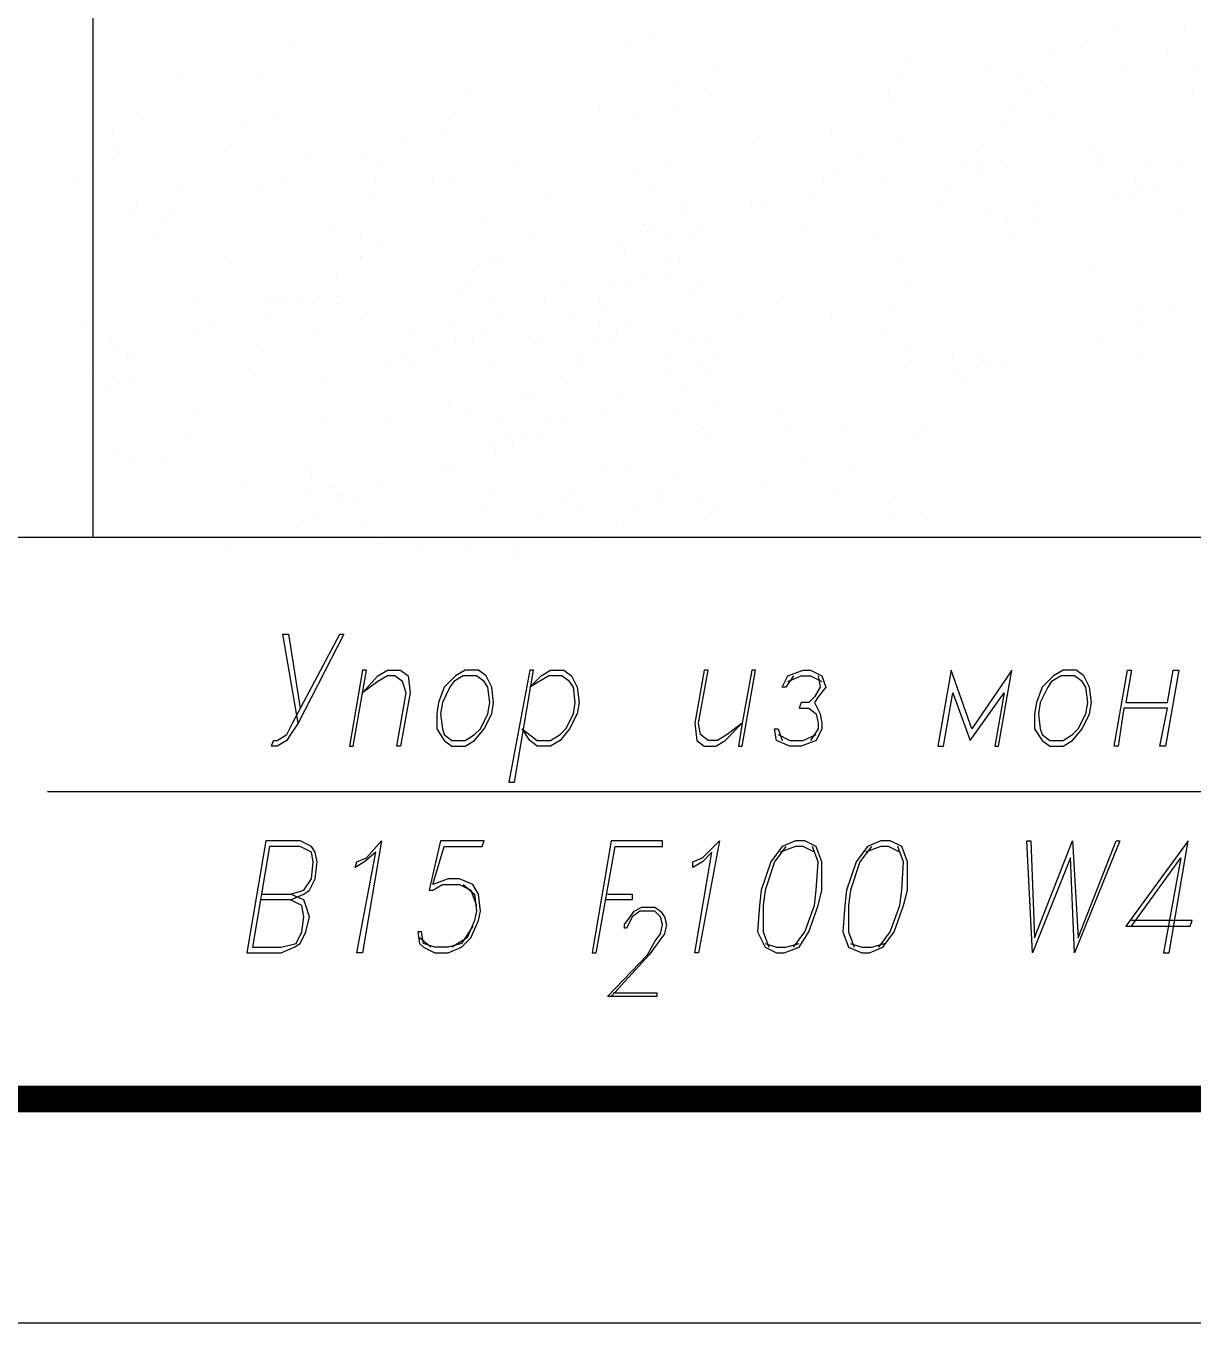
# Model space of a CAD drawing. Header units: millimetres. Extents: x 4241 to 6572, y 870 to 1291.
# Drawn here: x 5320.68 to 5346.71, y 870.65 to 899.59 of the extents above; entities that cross this region are included whole.
import ezdxf
from ezdxf.enums import TextEntityAlignment as Align

# ---------------------------------------------------------------- set-up
doc = ezdxf.new("R2010")
doc.units = ezdxf.units.MM
doc.layers.add('_Штамп_рамка', color=7, linetype='Continuous')
doc.layers.add('PDF _0', color=7, linetype='Continuous')
doc.styles.add('Romans_2.5', font='romans.shx', dxfattribs={"width": 0.75, "height": 2.5})

# ---------------------------------------------------------------- blocks, each defined once
blk = doc.blocks.new('*U779')
blk.add_lwpolyline([(0, 0), (0, 420), (1189, 420), (1189, 0), (0, 0)])
at = {"const_width": 0.6}
blk.add_lwpolyline([(20, 5), (20, 415), (1184, 415), (1184, 5), (20, 5)], dxfattribs=at)
at = {"style": 'Romans_2.5', "width": 0.75}
blk.add_attdef('ФОРМАТ', text='', height=2.5, dxfattribs=at).set_placement((1149, 2.5), align=Align.MIDDLE_LEFT)

msp = doc.modelspace()

# ---------------------------------------------------------------- linework, layer by layer
at = {"layer": 'PDF _0', "lineweight": 25}
for points in [[(5322.1818, 888.1843), (5322.1818, 919.3004), (5318.2447, 919.3004), (5325.4416, 924.7192), (5322.1818, 924.7192), (5322.4358, 962.3549)], [(5321.1658, 882.5114), (5377.2594, 882.5114), (5383.1439, 899.149)], [(5229.1723, 888.1843), (5420.0599, 888.1843)], [(5326.754, 884.0355), (5326.4153, 886.0252), (5326.5423, 886.0252), (5326.7963, 884.3742)], [(5337.8034, 885.0939), (5337.634, 884.8399), (5337.5493, 884.8399), (5337.6763, 885.0939), (5338.015, 885.2209), (5338.1844, 885.2209), (5338.4384, 885.0939), (5338.523, 884.8399), (5338.3537, 884.6282), (5338.269, 884.5012), (5338.396, 884.2472), (5338.4384, 884.0355), (5338.4384, 883.9085), (5338.3114, 883.6545), (5337.9727, 883.5275), (5337.7187, 883.5275), (5337.4223, 883.6545), (5337.38, 883.9085), (5337.4647, 883.9085), (5337.5493, 883.6545)], [(5337.6763, 884.9669), (5337.9727, 885.0939), (5338.1844, 885.0939), (5338.4384, 884.9669)], [(5338.3537, 885.0939), (5338.396, 884.8399), (5338.269, 884.6282), (5338.142, 884.5012), (5337.9727, 884.5012), (5337.9304, 884.3742), (5338.142, 884.3742), (5338.3114, 884.2472), (5338.3537, 884.0355), (5338.3537, 883.9085), (5338.1844, 883.6545)], [(5337.4647, 883.7815), (5337.7187, 883.6545), (5338.015, 883.6545), (5338.3114, 883.7815)], [(5326.5846, 880.0984), (5326.881, 880.2254), (5327.008, 880.31), (5327.135, 880.564), (5327.1773, 880.9451), (5327.135, 881.1567), (5327.0503, 881.2837), (5326.7963, 881.4107), (5326.0343, 881.4107), (5325.6109, 878.913), (5326.373, 878.913), (5326.6693, 879.04), (5326.7963, 879.1247), (5326.9233, 879.3787), (5327.008, 879.7173), (5326.9233, 879.9714), (5326.881, 880.0984), (5326.5846, 880.2254)], [(5325.9496, 880.2254), (5326.5846, 880.2254), (5326.881, 880.31), (5327.0503, 880.564), (5327.0926, 880.9451), (5327.0503, 881.1567), (5326.7963, 881.2837), (5326.1189, 881.2837), (5325.7379, 879.04), (5326.373, 879.04), (5326.7116, 879.1247), (5326.8386, 879.3787), (5326.881, 879.7173), (5326.8386, 879.9714), (5326.5846, 880.0984), (5325.9073, 880.0984)], [(5330.6488, 879.5057), (5330.3948, 879.1247), (5330.0984, 879.04), (5329.8021, 879.04), (5329.5481, 879.1247), (5329.5057, 879.3787), (5329.4211, 879.3787), (5329.4634, 879.1247), (5329.5481, 879.04), (5329.8021, 878.913), (5330.0984, 878.913), (5330.3948, 879.04), (5330.6064, 879.2517), (5330.7758, 879.6327), (5330.8181, 879.8444), (5330.7758, 880.2254), (5330.6488, 880.437), (5330.3524, 880.564), (5330.0984, 880.564), (5329.7597, 880.437), (5330.0137, 881.2837), (5330.8604, 881.2837), (5330.9028, 881.4107), (5329.9291, 881.4107), (5329.6751, 880.31), (5329.7597, 880.31), (5329.9714, 880.437), (5330.3524, 880.437), (5330.6064, 880.31), (5330.7334, 879.9714)], [(5337.634, 881.2837), (5337.38, 880.9451), (5337.1683, 880.31), (5337.126, 879.9714), (5337.126, 879.3787), (5337.253, 879.04)], [(5338.269, 881.1567), (5338.015, 881.2837), (5337.8457, 881.2837), (5337.507, 881.1567)], [(5337.8034, 879.04), (5338.0574, 879.3787), (5338.269, 879.9714), (5338.3114, 880.31), (5338.3537, 880.9451), (5338.2267, 881.2837)], [(5339.5391, 881.2837), (5339.2851, 880.9451), (5339.0734, 880.31), (5339.0311, 879.9714), (5339.0311, 879.3787), (5339.1581, 879.04)], [(5340.1741, 881.1567), (5339.9201, 881.2837), (5339.7508, 881.2837), (5339.4121, 881.1567)], [(5339.7084, 879.04), (5339.9624, 879.3787), (5340.1741, 879.9714), (5340.2164, 880.31), (5340.2588, 880.9451), (5340.1318, 881.2837)], [(5345.3389, 879.5057), (5346.4396, 881.0297), (5346.0586, 878.913), (5346.1856, 878.913), (5346.609, 881.4107), (5345.2119, 879.5057), (5346.6513, 879.5057), (5346.6937, 879.6327), (5345.3389, 879.6327)], [(5330.4371, 880.437), (5330.6911, 880.2254), (5330.7334, 879.8444), (5330.6911, 879.6327), (5330.5218, 879.2517), (5330.1831, 879.04)], [(5333.6545, 880.2254), (5334.2049, 880.2254), (5334.2049, 880.0984), (5333.6122, 880.0984)], [(5333.7815, 878.024), (5334.7552, 878.024), (5334.7552, 877.9393), (5333.6545, 877.9393), (5334.5436, 878.8706), (5334.7129, 879.167), (5334.8399, 879.3363), (5334.8822, 879.548), (5334.8399, 879.7173), (5334.7129, 879.8444), (5334.3742, 879.8444), (5334.2049, 879.7173), (5334.1202, 879.548), (5334.0779, 879.4633), (5334.0356, 879.4633), (5334.0356, 879.548), (5334.1626, 879.7173), (5334.2472, 879.8444), (5334.4166, 879.929), (5334.7129, 879.929), (5334.8399, 879.8444), (5334.9246, 879.7173), (5334.9669, 879.548), (5334.9246, 879.3363), (5334.7976, 879.167), (5334.5859, 878.8706), (5333.7392, 877.9393)], [(5329.7174, 879.04), (5329.4634, 879.2517)], [(5337.1683, 879.1247), (5337.4223, 879.04), (5337.634, 879.04), (5337.9304, 879.1247)], [(5339.0734, 879.1247), (5339.3274, 879.04), (5339.5391, 879.04), (5339.8354, 879.1247)]]:
    msp.add_lwpolyline(points, dxfattribs=at)
at = {"layer": 'PDF _0', "lineweight": 9}
for points in [[(5345.0426, 899.53), (5345.0426, 899.53)], [(5346.5243, 899.5724), (5346.5243, 899.5724)], [(5325.2299, 899.276), (5325.2299, 899.276)], [(5334.1626, 899.403), (5334.1626, 899.403)], [(5334.5859, 899.4454), (5334.5859, 899.4454)], [(5334.5859, 899.2337), (5334.5859, 899.2337)], [(5338.9041, 899.3184), (5338.9041, 899.3184)], [(5344.3652, 899.276), (5344.3652, 899.276)], [(5326.627, 899.149), (5326.627, 899.149)], [(5334.1202, 899.149), (5334.1202, 899.149)], [(5340.5128, 899.149), (5340.5128, 899.149)], [(5343.5609, 899.0643), (5343.5609, 899.0643)], [(5345.593, 898.9797), (5345.593, 898.9797)], [(5346.1433, 898.9797), (5346.1433, 898.9797)], [(5333.7815, 898.768), (5333.7815, 898.768)], [(5336.1523, 898.641), (5336.1523, 898.641)], [(5337.888, 898.7257), (5337.888, 898.7257)], [(5338.4384, 898.8527), (5338.4384, 898.8527)], [(5340.4281, 898.8527), (5340.4281, 898.8527)], [(5341.7405, 898.8527), (5341.7405, 898.8527)], [(5342.0792, 898.7257), (5342.0792, 898.7257)], [(5345.1273, 898.7257), (5345.1273, 898.7257)], [(5346.3973, 898.8103), (5346.3973, 898.8103)], [(5346.6937, 898.5987), (5346.6937, 898.5987)], [(5324.0445, 898.4717), (5324.0445, 898.4717)], [(5325.9496, 898.4717), (5325.9496, 898.4717)], [(5330.6911, 898.4293), (5330.6911, 898.4293)], [(5331.9188, 898.514), (5331.9188, 898.514)], [(5334.5012, 898.4717), (5334.5012, 898.4717)], [(5338.9887, 898.3447), (5338.9887, 898.3447)], [(5340.2588, 898.4717), (5340.2588, 898.4717)], [(5342.8412, 898.4717), (5342.8412, 898.4717)], [(5344.2382, 898.4717), (5344.2382, 898.4717)], [(5330.5641, 898.0906), (5330.5641, 898.0906)], [(5335.0516, 898.0906), (5335.0516, 898.0906)], [(5335.1363, 898.2177), (5335.1363, 898.2177)], [(5335.983, 898.0483), (5335.983, 898.0483)], [(5339.9201, 898.0906), (5339.9201, 898.0906)], [(5343.0952, 898.0483), (5343.0952, 898.0483)], [(5343.4762, 898.2177), (5343.4762, 898.2177)], [(5345.3813, 898.2177), (5345.3813, 898.2177)], [(5346.6937, 898.0906), (5346.6937, 898.0906)], [(5324.0869, 897.752), (5324.0869, 897.752)], [(5333.4852, 897.7943), (5333.4852, 897.7943)], [(5335.6866, 897.879), (5335.6866, 897.879)], [(5340.0471, 897.9213), (5340.0471, 897.9213)], [(5343.6879, 898.006), (5343.6879, 898.006)], [(5323.1555, 897.6673), (5323.1555, 897.6673)], [(5326.2036, 897.6673), (5326.2036, 897.6673)], [(5326.8386, 897.7096), (5326.8386, 897.7096)], [(5329.8867, 897.5403), (5329.8867, 897.5403)], [(5330.2678, 897.6673), (5330.2678, 897.6673)], [(5334.2896, 897.6673), (5334.2896, 897.6673)], [(5334.6706, 897.498), (5334.6706, 897.498)], [(5335.0939, 897.7096), (5335.0939, 897.7096)], [(5335.3903, 897.625), (5335.3903, 897.625)], [(5342.7565, 897.7096), (5342.7565, 897.7096)], [(5343.5185, 897.498), (5343.5185, 897.498)], [(5346.2703, 897.4556), (5346.2703, 897.4556)], [(5322.6052, 897.2016), (5322.6052, 897.2016)], [(5325.6109, 897.3286), (5325.6109, 897.3286)], [(5329.9291, 897.2863), (5329.9291, 897.2863)], [(5330.8604, 897.1593), (5330.8604, 897.1593)], [(5332.7232, 897.1593), (5332.7232, 897.1593)], [(5338.65, 897.2016), (5338.65, 897.2016)], [(5342.5872, 897.4133), (5342.5872, 897.4133)], [(5345.1273, 897.2863), (5345.1273, 897.2863)], [(5345.6776, 897.4133), (5345.6776, 897.4133)], [(5325.2722, 896.9476), (5325.2722, 896.9476)], [(5329.04, 897.0323), (5329.04, 897.0323)], [(5330.6911, 897.0323), (5330.6911, 897.0323)], [(5335.3056, 897.0746), (5335.3056, 897.0746)], [(5335.9406, 896.9476), (5335.9406, 896.9476)], [(5337.0413, 897.1169), (5337.0413, 897.1169)], [(5340.1318, 897.1169), (5340.1318, 897.1169)], [(5342.0368, 896.9476), (5342.0368, 896.9476)], [(5343.0105, 896.9899), (5343.0105, 896.9899)], [(5345.0426, 897.0746), (5345.0426, 897.0746)], [(5322.2241, 896.7783), (5322.2241, 896.7783)], [(5322.6052, 896.8206), (5322.6052, 896.8206)], [(5322.6052, 896.6089), (5322.6052, 896.6089)], [(5326.9656, 896.6936), (5326.9656, 896.6936)], [(5328.2357, 896.6936), (5328.2357, 896.6936)], [(5332.0882, 896.8206), (5332.0882, 896.8206)], [(5332.3845, 896.6513), (5332.3845, 896.6513)], [(5332.8078, 896.6513), (5332.8078, 896.6513)], [(5336.5756, 896.7359), (5336.5756, 896.7359)], [(5339.2851, 896.6089), (5339.2851, 896.6089)], [(5344.4499, 896.8206), (5344.4499, 896.8206)], [(5344.7039, 896.6936), (5344.7039, 896.6936)], [(5322.1395, 896.4819), (5322.1395, 896.4819)], [(5328.532, 896.5243), (5328.532, 896.5243)], [(5330.6064, 896.5666), (5330.6064, 896.5666)], [(5331.6225, 896.4396), (5331.6225, 896.4396)], [(5333.1889, 896.4819), (5333.1889, 896.4819)], [(5333.6122, 896.3126), (5333.6122, 896.3126)], [(5334.2049, 896.3549), (5334.2049, 896.3549)], [(5335.0093, 896.5666), (5335.0093, 896.5666)], [(5338.7347, 896.3126), (5338.7347, 896.3126)], [(5341.6558, 896.5243), (5341.6558, 896.5243)], [(5342.0368, 896.5666), (5342.0368, 896.5666)], [(5342.0368, 896.3549), (5342.0368, 896.3549)], [(5342.5872, 896.4396), (5342.5872, 896.4396)], [(5344.6193, 896.4396), (5344.6193, 896.4396)], [(5345.7623, 896.5243), (5345.7623, 896.5243)], [(5346.3973, 896.4396), (5346.3973, 896.4396)], [(5346.4396, 896.5666), (5346.4396, 896.5666)], [(5321.8008, 896.1432), (5321.8008, 896.1432)], [(5325.9073, 896.0586), (5325.9073, 896.0586)], [(5326.4576, 896.1856), (5326.4576, 896.1856)], [(5328.4897, 896.1856), (5328.4897, 896.1856)], [(5329.7597, 896.1856), (5329.7597, 896.1856)], [(5330.0984, 896.1009), (5330.0984, 896.1009)], [(5333.1889, 896.0586), (5333.1889, 896.0586)], [(5338.0997, 896.1009), (5338.0997, 896.1009)], [(5338.4807, 896.1856), (5338.4807, 896.1856)], [(5338.7771, 896.1856), (5338.7771, 896.1856)], [(5339.8354, 896.1432), (5339.8354, 896.1432)], [(5341.5711, 896.2279), (5341.5711, 896.2279)], [(5343.6879, 896.2703), (5343.6879, 896.2703)], [(5345.4236, 896.1856), (5345.4236, 896.1856)], [(5345.5506, 896.0162), (5345.5506, 896.0162)], [(5324.1715, 895.9739), (5324.1715, 895.9739)], [(5327.008, 895.7199), (5327.008, 895.7199)], [(5328.3204, 895.8046), (5328.3204, 895.8046)], [(5330.8604, 895.8469), (5330.8604, 895.8469)], [(5332.2575, 895.8046), (5332.2575, 895.8046)], [(5334.7129, 895.9739), (5334.7129, 895.9739)], [(5338.142, 895.8469), (5338.142, 895.8469)], [(5341.2325, 895.8892), (5341.2325, 895.8892)], [(5343.6032, 895.7199), (5343.6032, 895.7199)], [(5344.9156, 895.8046), (5344.9156, 895.8046)], [(5345.3389, 895.8046), (5345.3389, 895.8046)], [(5345.8893, 895.9316), (5345.8893, 895.9316)], [(5323.0708, 895.4659), (5323.0708, 895.4659)], [(5323.1555, 895.5929), (5323.1555, 895.5929)], [(5324.0022, 895.4236), (5324.0022, 895.4236)], [(5327.9817, 895.4659), (5327.9817, 895.4659)], [(5331.1145, 895.4236), (5331.1145, 895.4236)], [(5333.9085, 895.5929), (5333.9085, 895.5929)], [(5335.4326, 895.6352), (5335.4326, 895.6352)], [(5336.872, 895.5929), (5336.872, 895.5929)], [(5337.2107, 895.5506), (5337.2107, 895.5506)], [(5340.1318, 895.6776), (5340.1318, 895.6776)], [(5341.0631, 895.6776), (5341.0631, 895.6776)], [(5342.1215, 895.5082), (5342.1215, 895.5082)], [(5343.2222, 895.6776), (5343.2222, 895.6776)], [(5346.101, 895.5929), (5346.101, 895.5929)], [(5346.4396, 895.4659), (5346.4396, 895.4659)], [(5323.7482, 895.2542), (5323.7482, 895.2542)], [(5326.2036, 895.3812), (5326.2036, 895.3812)], [(5328.1087, 895.2966), (5328.1087, 895.2966)], [(5329.0824, 895.2542), (5329.0824, 895.2542)], [(5330.9874, 895.2119), (5330.9874, 895.2119)], [(5331.2838, 895.2119), (5331.2838, 895.2119)], [(5331.7495, 895.3812), (5331.7495, 895.3812)], [(5334.4589, 895.1695), (5334.4589, 895.1695)], [(5334.5012, 895.1695), (5334.5012, 895.1695)], [(5335.4326, 895.3812), (5335.4326, 895.3812)], [(5335.7289, 895.1695), (5335.7289, 895.1695)], [(5336.9143, 895.2966), (5336.9143, 895.2966)], [(5338.0574, 895.1272), (5338.0574, 895.1272)], [(5339.4967, 895.2119), (5339.4967, 895.2119)], [(5342.5025, 895.2119), (5342.5025, 895.2119)], [(5342.5872, 895.3389), (5342.5872, 895.3389)], [(5343.2222, 895.3389), (5343.2222, 895.3389)], [(5343.4339, 895.1695), (5343.4339, 895.1695)], [(5344.0689, 895.2966), (5344.0689, 895.2966)], [(5345.6776, 895.1272), (5345.6776, 895.1272)], [(5322.3088, 895.0002), (5322.3088, 895.0002)], [(5323.4519, 894.9579), (5323.4519, 894.9579)], [(5323.5789, 894.9579), (5323.5789, 894.9579)], [(5327.4313, 895.0849), (5327.4313, 895.0849)], [(5328.151, 894.8732), (5328.151, 894.8732)], [(5330.7758, 895.0425), (5330.7758, 895.0425)], [(5331.9611, 894.9579), (5331.9611, 894.9579)], [(5333.9085, 895.0849), (5333.9085, 895.0849)], [(5334.5436, 895.0002), (5334.5436, 895.0002)], [(5334.6282, 895.0002), (5334.6282, 895.0002)], [(5335.0093, 894.8732), (5335.0093, 894.8732)], [(5341.8252, 895.0002), (5341.8252, 895.0002)], [(5343.1799, 895.0002), (5343.1799, 895.0002)], [(5322.7322, 894.8309), (5322.7322, 894.8309)], [(5325.9496, 894.7885), (5325.9496, 894.7885)], [(5326.6693, 894.5769), (5326.6693, 894.5769)], [(5328.5744, 894.7039), (5328.5744, 894.7039)], [(5333.1889, 894.6615), (5333.1889, 894.6615)], [(5333.9509, 894.7462), (5333.9509, 894.7462)], [(5334.0356, 894.5769), (5334.0356, 894.5769)], [(5335.5596, 894.8309), (5335.5596, 894.8309)], [(5338.523, 894.5769), (5338.523, 894.5769)], [(5339.5814, 894.8309), (5339.5814, 894.8309)], [(5341.0208, 894.7885), (5341.0208, 894.7885)], [(5341.7405, 894.7462), (5341.7405, 894.7462)], [(5342.1638, 894.5769), (5342.1638, 894.5769)], [(5342.6719, 894.8309), (5342.6719, 894.8309)], [(5342.8835, 894.7039), (5342.8835, 894.7039)], [(5343.0105, 894.6615), (5343.0105, 894.6615)], [(5325.1029, 894.4499), (5325.1029, 894.4499)], [(5328.151, 894.4499), (5328.151, 894.4499)], [(5328.151, 894.4075), (5328.151, 894.4075)], [(5329.0824, 894.4922), (5329.0824, 894.4922)], [(5331.0721, 894.3229), (5331.0721, 894.3229)], [(5331.2415, 894.4075), (5331.2415, 894.4075)], [(5331.8341, 894.4922), (5331.8341, 894.4922)], [(5334.9246, 894.3229), (5334.9246, 894.3229)], [(5335.2633, 894.4075), (5335.2633, 894.4075)], [(5340.1318, 894.4499), (5340.1318, 894.4499)], [(5345.3813, 894.5345), (5345.3813, 894.5345)], [(5346.101, 894.3229), (5346.101, 894.3229)], [(5327.3043, 893.9842), (5327.3043, 893.9842)], [(5327.6007, 893.9842), (5327.6007, 893.9842)], [(5330.6488, 894.1112), (5330.6488, 894.1112)], [(5332.4692, 894.1958), (5332.4692, 894.1958)], [(5334.9246, 894.0265), (5334.9246, 894.0265)], [(5344.5346, 894.1958), (5344.5346, 894.1958)], [(5326.754, 893.6878), (5326.754, 893.6878)], [(5330.3101, 893.7302), (5330.3101, 893.7302)], [(5330.6064, 893.8148), (5330.6064, 893.8148)], [(5332.6385, 893.8148), (5332.6385, 893.8148)], [(5333.8239, 893.8995), (5333.8239, 893.8995)], [(5334.0356, 893.8148), (5334.0356, 893.8148)], [(5334.4589, 893.9418), (5334.4589, 893.9418)], [(5335.6019, 893.7302), (5335.6019, 893.7302)], [(5335.7289, 893.8148), (5335.7289, 893.8148)], [(5335.7289, 893.8148), (5335.7289, 893.8148)], [(5337.7187, 893.9418), (5337.7187, 893.9418)], [(5340.3434, 893.8572), (5340.3434, 893.8572)], [(5324.4256, 893.4762), (5324.4256, 893.4762)], [(5326.1613, 893.4762), (5326.1613, 893.4762)], [(5326.3306, 893.4338), (5326.3306, 893.4338)], [(5326.5, 893.5608), (5326.5, 893.5608)], [(5326.7963, 893.5185), (5326.7963, 893.5185)], [(5327.2197, 893.5608), (5327.2197, 893.5608)], [(5327.643, 893.5608), (5327.643, 893.5608)], [(5327.643, 893.3915), (5327.643, 893.3915)], [(5327.897, 893.4762), (5327.897, 893.4762)], [(5331.0721, 893.4338), (5331.0721, 893.4338)], [(5331.7495, 893.6032), (5331.7495, 893.6032)], [(5332.0035, 893.4338), (5332.0035, 893.4338)], [(5332.2575, 893.5185), (5332.2575, 893.5185)], [(5333.4852, 893.5185), (5333.4852, 893.5185)], [(5333.6122, 893.3915), (5333.6122, 893.3915)], [(5334.8822, 893.4338), (5334.8822, 893.4338)], [(5337.4223, 893.3915), (5337.4223, 893.3915)], [(5346.1856, 893.4338), (5346.1856, 893.4338)], [(5326.1613, 893.1798), (5326.1613, 893.1798)], [(5327.1773, 893.2645), (5327.1773, 893.2645)], [(5332.9348, 893.1375), (5332.9348, 893.1375)], [(5333.5699, 893.2645), (5333.5699, 893.2645)], [(5336.618, 893.1798), (5336.618, 893.1798)], [(5340.0048, 893.3068), (5340.0048, 893.3068)], [(5345.593, 893.2221), (5345.593, 893.2221)], [(5345.9316, 893.3068), (5345.9316, 893.3068)], [(5346.228, 893.2645), (5346.228, 893.2645)], [(5321.9701, 892.9681), (5321.9701, 892.9681)], [(5324.8912, 892.9258), (5324.8912, 892.9258)], [(5325.2299, 892.8835), (5325.2299, 892.8835)], [(5326.8386, 892.8835), (5326.8386, 892.8835)], [(5328.151, 893.0528), (5328.151, 893.0528)], [(5329.0824, 893.0105), (5329.0824, 893.0105)], [(5330.1831, 892.8835), (5330.1831, 892.8835)], [(5330.9451, 893.0951), (5330.9451, 893.0951)], [(5330.9451, 892.8411), (5330.9451, 892.8411)], [(5331.2415, 893.0528), (5331.2415, 893.0528)], [(5331.4955, 892.9681), (5331.4955, 892.9681)], [(5333.4852, 892.9681), (5333.4852, 892.9681)], [(5334.1202, 892.9681), (5334.1202, 892.9681)], [(5334.7976, 892.9681), (5334.7976, 892.9681)], [(5335.1363, 892.8411), (5335.1363, 892.8411)], [(5338.1844, 892.8411), (5338.1844, 892.8411)], [(5338.65, 893.0951), (5338.65, 893.0951)], [(5339.2427, 893.0951), (5339.2427, 893.0951)], [(5345.593, 892.9258), (5345.593, 892.9258)], [(5322.5205, 892.5448), (5322.5205, 892.5448)], [(5323.5365, 892.6295), (5323.5365, 892.6295)], [(5324.4679, 892.7565), (5324.4679, 892.7565)], [(5326.5846, 892.6295), (5326.5846, 892.6295)], [(5327.2197, 892.7141), (5327.2197, 892.7141)], [(5329.2094, 892.7565), (5329.2094, 892.7565)], [(5330.2678, 892.5448), (5330.2678, 892.5448)], [(5330.6488, 892.6295), (5330.6488, 892.6295)], [(5331.2838, 892.7141), (5331.2838, 892.7141)], [(5332.0882, 892.6718), (5332.0882, 892.6718)], [(5333.3159, 892.5871), (5333.3159, 892.5871)], [(5333.8662, 892.7988), (5333.8662, 892.7988)], [(5335.4749, 892.6718), (5335.4749, 892.6718)], [(5335.8983, 892.6295), (5335.8983, 892.6295)], [(5337.2953, 892.5871), (5337.2953, 892.5871)], [(5339.7508, 892.7565), (5339.7508, 892.7565)], [(5341.4018, 892.7141), (5341.4018, 892.7141)], [(5344.3229, 892.6718), (5344.3229, 892.6718)], [(5344.6616, 892.6295), (5344.6616, 892.6295)], [(5321.9278, 892.4601), (5321.9278, 892.4601)], [(5322.5628, 892.5025), (5322.5628, 892.5025)], [(5322.6052, 892.3755), (5322.6052, 892.3755)], [(5322.6898, 892.3755), (5322.6898, 892.3755)], [(5323.0708, 892.2484), (5323.0708, 892.2484)], [(5325.9919, 892.3331), (5325.9919, 892.3331)], [(5326.1189, 892.5025), (5326.1189, 892.5025)], [(5328.1934, 892.3755), (5328.1934, 892.3755)], [(5329.8444, 892.3755), (5329.8444, 892.3755)], [(5330.3101, 892.2908), (5330.3101, 892.2908)], [(5332.0458, 892.5025), (5332.0458, 892.5025)], [(5333.6969, 892.5025), (5333.6969, 892.5025)], [(5340.4281, 892.4178), (5340.4281, 892.4178)], [(5341.9522, 892.2908), (5341.9522, 892.2908)], [(5341.9945, 892.2484), (5341.9945, 892.2484)], [(5345.5506, 892.2484), (5345.5506, 892.2484)], [(5322.0125, 892.1214), (5322.0125, 892.1214)], [(5322.0971, 891.9521), (5322.0971, 891.9521)], [(5322.9438, 892.2061), (5322.9438, 892.2061)], [(5325.6533, 891.9521), (5325.6533, 891.9521)], [(5327.643, 892.2061), (5327.643, 892.2061)], [(5328.1087, 892.2061), (5328.1087, 892.2061)], [(5328.7437, 891.9944), (5328.7437, 891.9944)], [(5329.04, 892.1638), (5329.04, 892.1638)], [(5329.04, 892.1638), (5329.04, 892.1638)], [(5329.3787, 892.0368), (5329.3787, 892.0368)], [(5330.6911, 892.2061), (5330.6911, 892.2061)], [(5331.0721, 892.0368), (5331.0721, 892.0368)], [(5331.0721, 892.0368), (5331.0721, 892.0368)], [(5332.9772, 892.2061), (5332.9772, 892.2061)], [(5333.1042, 892.1638), (5333.1042, 892.1638)], [(5333.1042, 892.0368), (5333.1042, 892.0368)], [(5334.9246, 892.1638), (5334.9246, 892.1638)], [(5335.6443, 891.9944), (5335.6443, 891.9944)], [(5335.6866, 892.0791), (5335.6866, 892.0791)], [(5336.1523, 892.1638), (5336.1523, 892.1638)], [(5336.745, 892.1214), (5336.745, 892.1214)], [(5340.4281, 892.1214), (5340.4281, 892.1214)], [(5341.3595, 892.2061), (5341.3595, 892.2061)], [(5342.0368, 892.1214), (5342.0368, 892.1214)], [(5342.1215, 892.1214), (5342.1215, 892.1214)], [(5342.5025, 891.9944), (5342.5025, 891.9944)], [(5322.6052, 891.7828), (5322.6052, 891.7828)], [(5322.9862, 891.8251), (5322.9862, 891.8251)], [(5327.3467, 891.7828), (5327.3467, 891.7828)], [(5327.3467, 891.6981), (5327.3467, 891.6981)], [(5328.4474, 891.7404), (5328.4474, 891.7404)], [(5333.4429, 891.9098), (5333.4429, 891.9098)], [(5335.0516, 891.8674), (5335.0516, 891.8674)], [(5335.8136, 891.8251), (5335.8136, 891.8251)], [(5341.4441, 891.8674), (5341.4441, 891.8674)], [(5341.5288, 891.6981), (5341.5288, 891.6981)], [(5322.5205, 891.4864), (5322.5205, 891.4864)], [(5322.9862, 891.6134), (5322.9862, 891.6134)], [(5327.7277, 891.6134), (5327.7277, 891.6134)], [(5328.913, 891.4864), (5328.913, 891.4864)], [(5331.9611, 891.4018), (5331.9611, 891.4018)], [(5332.7655, 891.6134), (5332.7655, 891.6134)], [(5335.3479, 891.5711), (5335.3479, 891.5711)], [(5338.1844, 891.4018), (5338.1844, 891.4018)], [(5322.1818, 891.1054), (5322.1818, 891.1054)], [(5326.8386, 891.1901), (5326.8386, 891.1901)], [(5328.8707, 891.1901), (5328.8707, 891.1901)], [(5330.0984, 891.2324), (5330.0984, 891.2324)], [(5330.1408, 891.1901), (5330.1408, 891.1901)], [(5331.7071, 891.3171), (5331.7071, 891.3171)], [(5333.1889, 891.2324), (5333.1889, 891.2324)], [(5333.9932, 891.3171), (5333.9932, 891.3171)], [(5334.5859, 891.3594), (5334.5859, 891.3594)], [(5336.0676, 891.1054), (5336.0676, 891.1054)], [(5324.5526, 890.9784), (5324.5526, 890.9784)], [(5326.2883, 891.0631), (5326.2883, 891.0631)], [(5328.7014, 890.8091), (5328.7014, 890.8091)], [(5330.4794, 891.0631), (5330.4794, 891.0631)], [(5331.2415, 890.8514), (5331.2415, 890.8514)], [(5332.6385, 890.8091), (5332.6385, 890.8091)], [(5333.5275, 891.0631), (5333.5275, 891.0631)], [(5335.0939, 890.9784), (5335.0939, 890.9784)], [(5337.507, 890.9361), (5337.507, 890.9361)], [(5323.5365, 890.5974), (5323.5365, 890.5974)], [(5327.389, 890.7244), (5327.389, 890.7244)], [(5332.3422, 890.7244), (5332.3422, 890.7244)], [(5335.6443, 890.5551), (5335.6443, 890.5551)], [(5335.7713, 890.6397), (5335.7713, 890.6397)], [(5337.6763, 890.5551), (5337.6763, 890.5551)], [(5338.8617, 890.6821), (5338.8617, 890.6821)], [(5339.4967, 890.6821), (5339.4967, 890.6821)], [(5340.5974, 890.5127), (5340.5974, 890.5127)], [(5340.7245, 890.5551), (5340.7245, 890.5551)], [(5323.4519, 890.4704), (5323.4519, 890.4704)], [(5324.0869, 890.2164), (5324.0869, 890.2164)], [(5324.3832, 890.4281), (5324.3832, 890.4281)], [(5328.3627, 890.4281), (5328.3627, 890.4281)], [(5328.4474, 890.301), (5328.4474, 890.301)], [(5331.1568, 890.2164), (5331.1568, 890.2164)], [(5331.4955, 890.4281), (5331.4955, 890.4281)], [(5331.5378, 890.301), (5331.5378, 890.301)], [(5331.7918, 890.4281), (5331.7918, 890.4281)], [(5331.8341, 890.301), (5331.8341, 890.301)], [(5332.1305, 890.3857), (5332.1305, 890.3857)], [(5332.8925, 890.2587), (5332.8925, 890.2587)], [(5335.8136, 890.3857), (5335.8136, 890.3857)], [(5336.745, 890.3857), (5336.745, 890.3857)], [(5338.523, 890.301), (5338.523, 890.301)], [(5322.6898, 890.0047), (5322.6898, 890.0047)], [(5323.8329, 889.9624), (5323.8329, 889.9624)], [(5331.1568, 890.047), (5331.1568, 890.047)], [(5331.1991, 889.9624), (5331.1991, 889.9624)], [(5337.9727, 889.92), (5337.9727, 889.92)], [(5338.6077, 890.1317), (5338.6077, 890.1317)], [(5323.0708, 889.8354), (5323.0708, 889.8354)], [(5326.9656, 889.7507), (5326.9656, 889.7507)], [(5329.9291, 889.7084), (5329.9291, 889.7084)], [(5330.2678, 889.666), (5330.2678, 889.666)], [(5333.1889, 889.793), (5333.1889, 889.793)], [(5333.5699, 889.666), (5333.5699, 889.666)], [(5334.1202, 889.793), (5334.1202, 889.793)], [(5336.2793, 889.793), (5336.2793, 889.793)], [(5339.1581, 889.7084), (5339.1581, 889.7084)], [(5325.4839, 889.4543), (5325.4839, 889.4543)], [(5327.0503, 889.5814), (5327.0503, 889.5814)], [(5328.532, 889.4543), (5328.532, 889.4543)], [(5335.1786, 889.6237), (5335.1786, 889.6237)], [(5336.2793, 889.4543), (5336.2793, 889.4543)], [(5337.126, 889.412), (5337.126, 889.412)], [(5326.9656, 889.2003), (5326.9656, 889.2003)], [(5327.516, 889.285), (5327.516, 889.285)], [(5327.5583, 889.285), (5327.5583, 889.285)], [(5327.6007, 889.1157), (5327.6007, 889.1157)], [(5327.6853, 889.1157), (5327.6853, 889.1157)], [(5331.1568, 889.2427), (5331.1568, 889.2427)], [(5331.4108, 889.3273), (5331.4108, 889.3273)], [(5332.8502, 889.2003), (5332.8502, 889.2003)], [(5334.8822, 889.1157), (5334.8822, 889.1157)], [(5338.7347, 889.2427), (5338.7347, 889.2427)], [(5327.008, 888.8617), (5327.008, 888.8617)], [(5327.6853, 888.9463), (5327.6853, 888.9463)], [(5328.0663, 888.9887), (5328.0663, 888.9887)], [(5330.9874, 888.8193), (5330.9874, 888.8193)], [(5332.6385, 888.9463), (5332.6385, 888.9463)], [(5333.0195, 888.8193), (5333.0195, 888.8193)], [(5334.0779, 888.904), (5334.0779, 888.904)], [(5334.2049, 888.904), (5334.2049, 888.904)], [(5334.8399, 888.9463), (5334.8399, 888.9463)], [(5335.7289, 888.9463), (5335.7289, 888.9463)], [(5336.0676, 888.8193), (5336.0676, 888.8193)], [(5336.0676, 888.8193), (5336.0676, 888.8193)], [(5339.9201, 888.9463), (5339.9201, 888.9463)], [(5326.881, 888.5653), (5326.881, 888.5653)], [(5327.0926, 888.6923), (5327.0926, 888.6923)], [(5327.135, 888.6923), (5327.135, 888.6923)], [(5327.1773, 888.523), (5327.1773, 888.523)], [(5328.278, 888.4806), (5328.278, 888.4806)], [(5332.1305, 888.6077), (5332.1305, 888.6077)], [(5333.8662, 888.523), (5333.8662, 888.523)], [(5335.983, 888.7347), (5335.983, 888.7347)], [(5338.4384, 888.65), (5338.4384, 888.65)], [(5340.0471, 888.65), (5340.0471, 888.65)], [(5340.6398, 888.7347), (5340.6398, 888.7347)], [(5326.5, 888.4383), (5326.5, 888.4383)], [(5326.5423, 888.1843), (5326.5423, 888.1843)], [(5333.9932, 888.396), (5333.9932, 888.396)], [(5322.3088, 887.9726), (5322.3088, 887.9726)], [(5325.2722, 887.9303), (5325.2722, 887.9303)], [(5328.532, 888.0573), (5328.532, 888.0573)], [(5329.4634, 888.015), (5329.4634, 888.015)], [(5331.6225, 888.015), (5331.6225, 888.015)], [(5333.3159, 888.142), (5333.3159, 888.142)], [(5334.5012, 887.9303), (5334.5012, 887.9303)], [(5325.6109, 887.888), (5325.6109, 887.888)], [(5330.5218, 887.888), (5330.5218, 887.888)], [(5331.6225, 887.7186), (5331.6225, 887.7186)]]:
    msp.add_lwpolyline(points, dxfattribs=at)
at = {"layer": 'PDF _0', "lineweight": 25}
for points in [[(5327.77, 886.0252), (5326.754, 884.0355), (5326.5846, 883.7815), (5326.5, 883.6545), (5326.2883, 883.5275), (5326.1613, 883.5275), (5326.2036, 883.6545), (5326.2883, 883.6545), (5326.5, 883.7815), (5326.627, 884.0355), (5327.6853, 886.0252)], [(5327.9817, 883.5275), (5328.278, 885.2209), (5328.1934, 885.2209), (5327.897, 883.5275)], [(5329.04, 883.5275), (5328.9554, 883.5275), (5329.1671, 884.7129), (5329.0824, 884.9669), (5328.913, 885.0939), (5328.7437, 885.0939), (5328.532, 884.9669), (5328.1934, 884.7129), (5328.532, 885.0939), (5328.7437, 885.2209), (5329.04, 885.2209), (5329.2094, 885.0939), (5329.2517, 884.7129)], [(5330.4794, 885.2209), (5330.2678, 885.0939), (5330.0137, 884.8399), (5329.8867, 884.5012), (5329.8444, 884.2472), (5329.8444, 883.9085), (5330.0137, 883.6545), (5330.1831, 883.5275), (5330.4794, 883.5275), (5330.6911, 883.6545), (5330.9028, 883.9085), (5331.0721, 884.2472), (5331.1145, 884.5012), (5331.0721, 884.8399), (5330.9451, 885.0939), (5330.7758, 885.2209)], [(5330.4371, 885.0939), (5330.2254, 884.9669), (5330.1408, 884.8399), (5329.9714, 884.5012), (5329.9291, 884.2472), (5329.9714, 883.9085), (5330.0137, 883.7815), (5330.1831, 883.6545), (5330.4794, 883.6545), (5330.6911, 883.7815), (5330.8181, 883.9085), (5330.9874, 884.2472), (5331.0298, 884.5012), (5330.9874, 884.8399), (5330.9028, 884.9669), (5330.7334, 885.0939)], [(5331.5801, 882.7231), (5332.0035, 885.2209), (5331.9188, 885.2209), (5331.4531, 882.7231)], [(5331.7495, 883.9085), (5332.0882, 883.6545), (5332.3845, 883.6545), (5332.5962, 883.7815), (5332.7232, 883.9085), (5332.8925, 884.2472), (5332.9348, 884.5012), (5332.8925, 884.8399), (5332.8078, 884.9669), (5332.6385, 885.0939), (5332.3422, 885.0939), (5331.9188, 884.8399), (5332.1728, 885.0939), (5332.3845, 885.2209), (5332.6808, 885.2209), (5332.8502, 885.0939), (5332.9772, 884.8399), (5333.0195, 884.5012), (5332.9772, 884.2472), (5332.8078, 883.9085), (5332.5962, 883.6545), (5332.3845, 883.5275), (5332.0882, 883.5275), (5331.9188, 883.6545)], [(5336.6603, 884.0355), (5336.3216, 883.7815), (5336.11, 883.6545), (5335.8983, 883.6545), (5335.7289, 883.7815), (5335.6866, 884.0355), (5335.8983, 885.2209), (5335.8136, 885.2209), (5335.6019, 884.0355), (5335.6443, 883.6545), (5335.8136, 883.5275), (5336.0676, 883.5275), (5336.2793, 883.6545), (5336.6603, 884.0355), (5336.5756, 883.5275), (5336.6603, 883.5275), (5336.9567, 885.2209), (5336.872, 885.2209)], [(5341.0208, 883.5275), (5341.1478, 883.5275), (5341.3595, 884.7129), (5341.7405, 883.6545), (5342.5025, 884.7129), (5342.2908, 883.5275), (5342.3755, 883.5275), (5342.6719, 885.2209), (5341.7828, 883.9085), (5341.3171, 885.2209)], [(5343.8149, 885.2209), (5343.6032, 885.0939), (5343.3492, 884.8399), (5343.2222, 884.5012), (5343.1799, 884.2472), (5343.1799, 883.9085), (5343.3492, 883.6545), (5343.5185, 883.5275), (5343.8149, 883.5275), (5344.0266, 883.6545), (5344.2382, 883.9085), (5344.4076, 884.2472), (5344.4499, 884.5012), (5344.4076, 884.8399), (5344.2806, 885.0939), (5344.1112, 885.2209)], [(5343.7726, 885.0939), (5343.5609, 884.9669), (5343.4762, 884.8399), (5343.3069, 884.5012), (5343.2645, 884.2472), (5343.3069, 883.9085), (5343.3492, 883.7815), (5343.5185, 883.6545), (5343.8149, 883.6545), (5344.0266, 883.7815), (5344.1536, 883.9085), (5344.3229, 884.2472), (5344.3652, 884.5012), (5344.3229, 884.8399), (5344.2382, 884.9669), (5344.0689, 885.0939)], [(5345.0426, 883.5275), (5344.9579, 883.5275), (5345.2543, 885.2209), (5345.3389, 885.2209), (5345.2119, 884.5012), (5346.1433, 884.5012), (5346.2703, 885.2209), (5346.3973, 885.2209), (5346.101, 883.5275), (5345.974, 883.5275), (5346.1433, 884.3742), (5345.1696, 884.3742)], [(5328.1934, 878.913), (5328.0663, 878.913), (5328.4897, 881.1567), (5328.2357, 880.9451), (5328.024, 880.8181), (5328.0663, 880.9451), (5328.278, 881.0297), (5328.6167, 881.4107)], [(5334.8822, 881.4107), (5333.7392, 881.4107), (5333.3159, 878.913), (5333.4005, 878.913), (5333.8239, 881.2837), (5334.8822, 881.2837)], [(5335.6866, 878.913), (5335.6019, 878.913), (5335.983, 881.1567), (5335.7713, 880.9451), (5335.5596, 880.8181), (5335.5596, 880.9451), (5335.7713, 881.0297), (5336.1523, 881.4107)], [(5337.8457, 881.4107), (5337.5493, 881.2837), (5337.2953, 880.9451), (5337.0837, 880.31), (5337.0413, 879.9714), (5336.999, 879.3787), (5337.1683, 879.04), (5337.4223, 878.913), (5337.5917, 878.913), (5337.9304, 879.04), (5338.142, 879.3787), (5338.3537, 879.9714), (5338.4384, 880.31), (5338.4384, 880.9451), (5338.3114, 881.2837), (5338.0574, 881.4107)], [(5339.7508, 881.4107), (5339.4544, 881.2837), (5339.2004, 880.9451), (5338.9887, 880.31), (5338.9464, 879.9714), (5338.9041, 879.3787), (5339.0311, 879.04), (5339.3274, 878.913), (5339.4967, 878.913), (5339.7931, 879.04), (5340.0471, 879.3787), (5340.2588, 879.9714), (5340.3434, 880.31), (5340.3434, 880.9451), (5340.2164, 881.2837), (5339.9624, 881.4107)], [(5344.0689, 878.913), (5343.9842, 881.0297), (5343.1375, 878.913), (5343.0105, 881.4107), (5343.0952, 881.4107), (5343.1799, 879.2517), (5344.0266, 881.4107), (5344.1536, 879.2517), (5345.0003, 881.4107), (5345.0849, 881.4107)]]:
    msp.add_lwpolyline(points, close=True, dxfattribs=at)

# ---------------------------------------------------------------- block references
at = {"layer": '_Штамп_рамка'}
msp.add_blockref('*U779', (4819.0524, 870.6532), dxfattribs=at)

doc.saveas('drawing.dxf')
